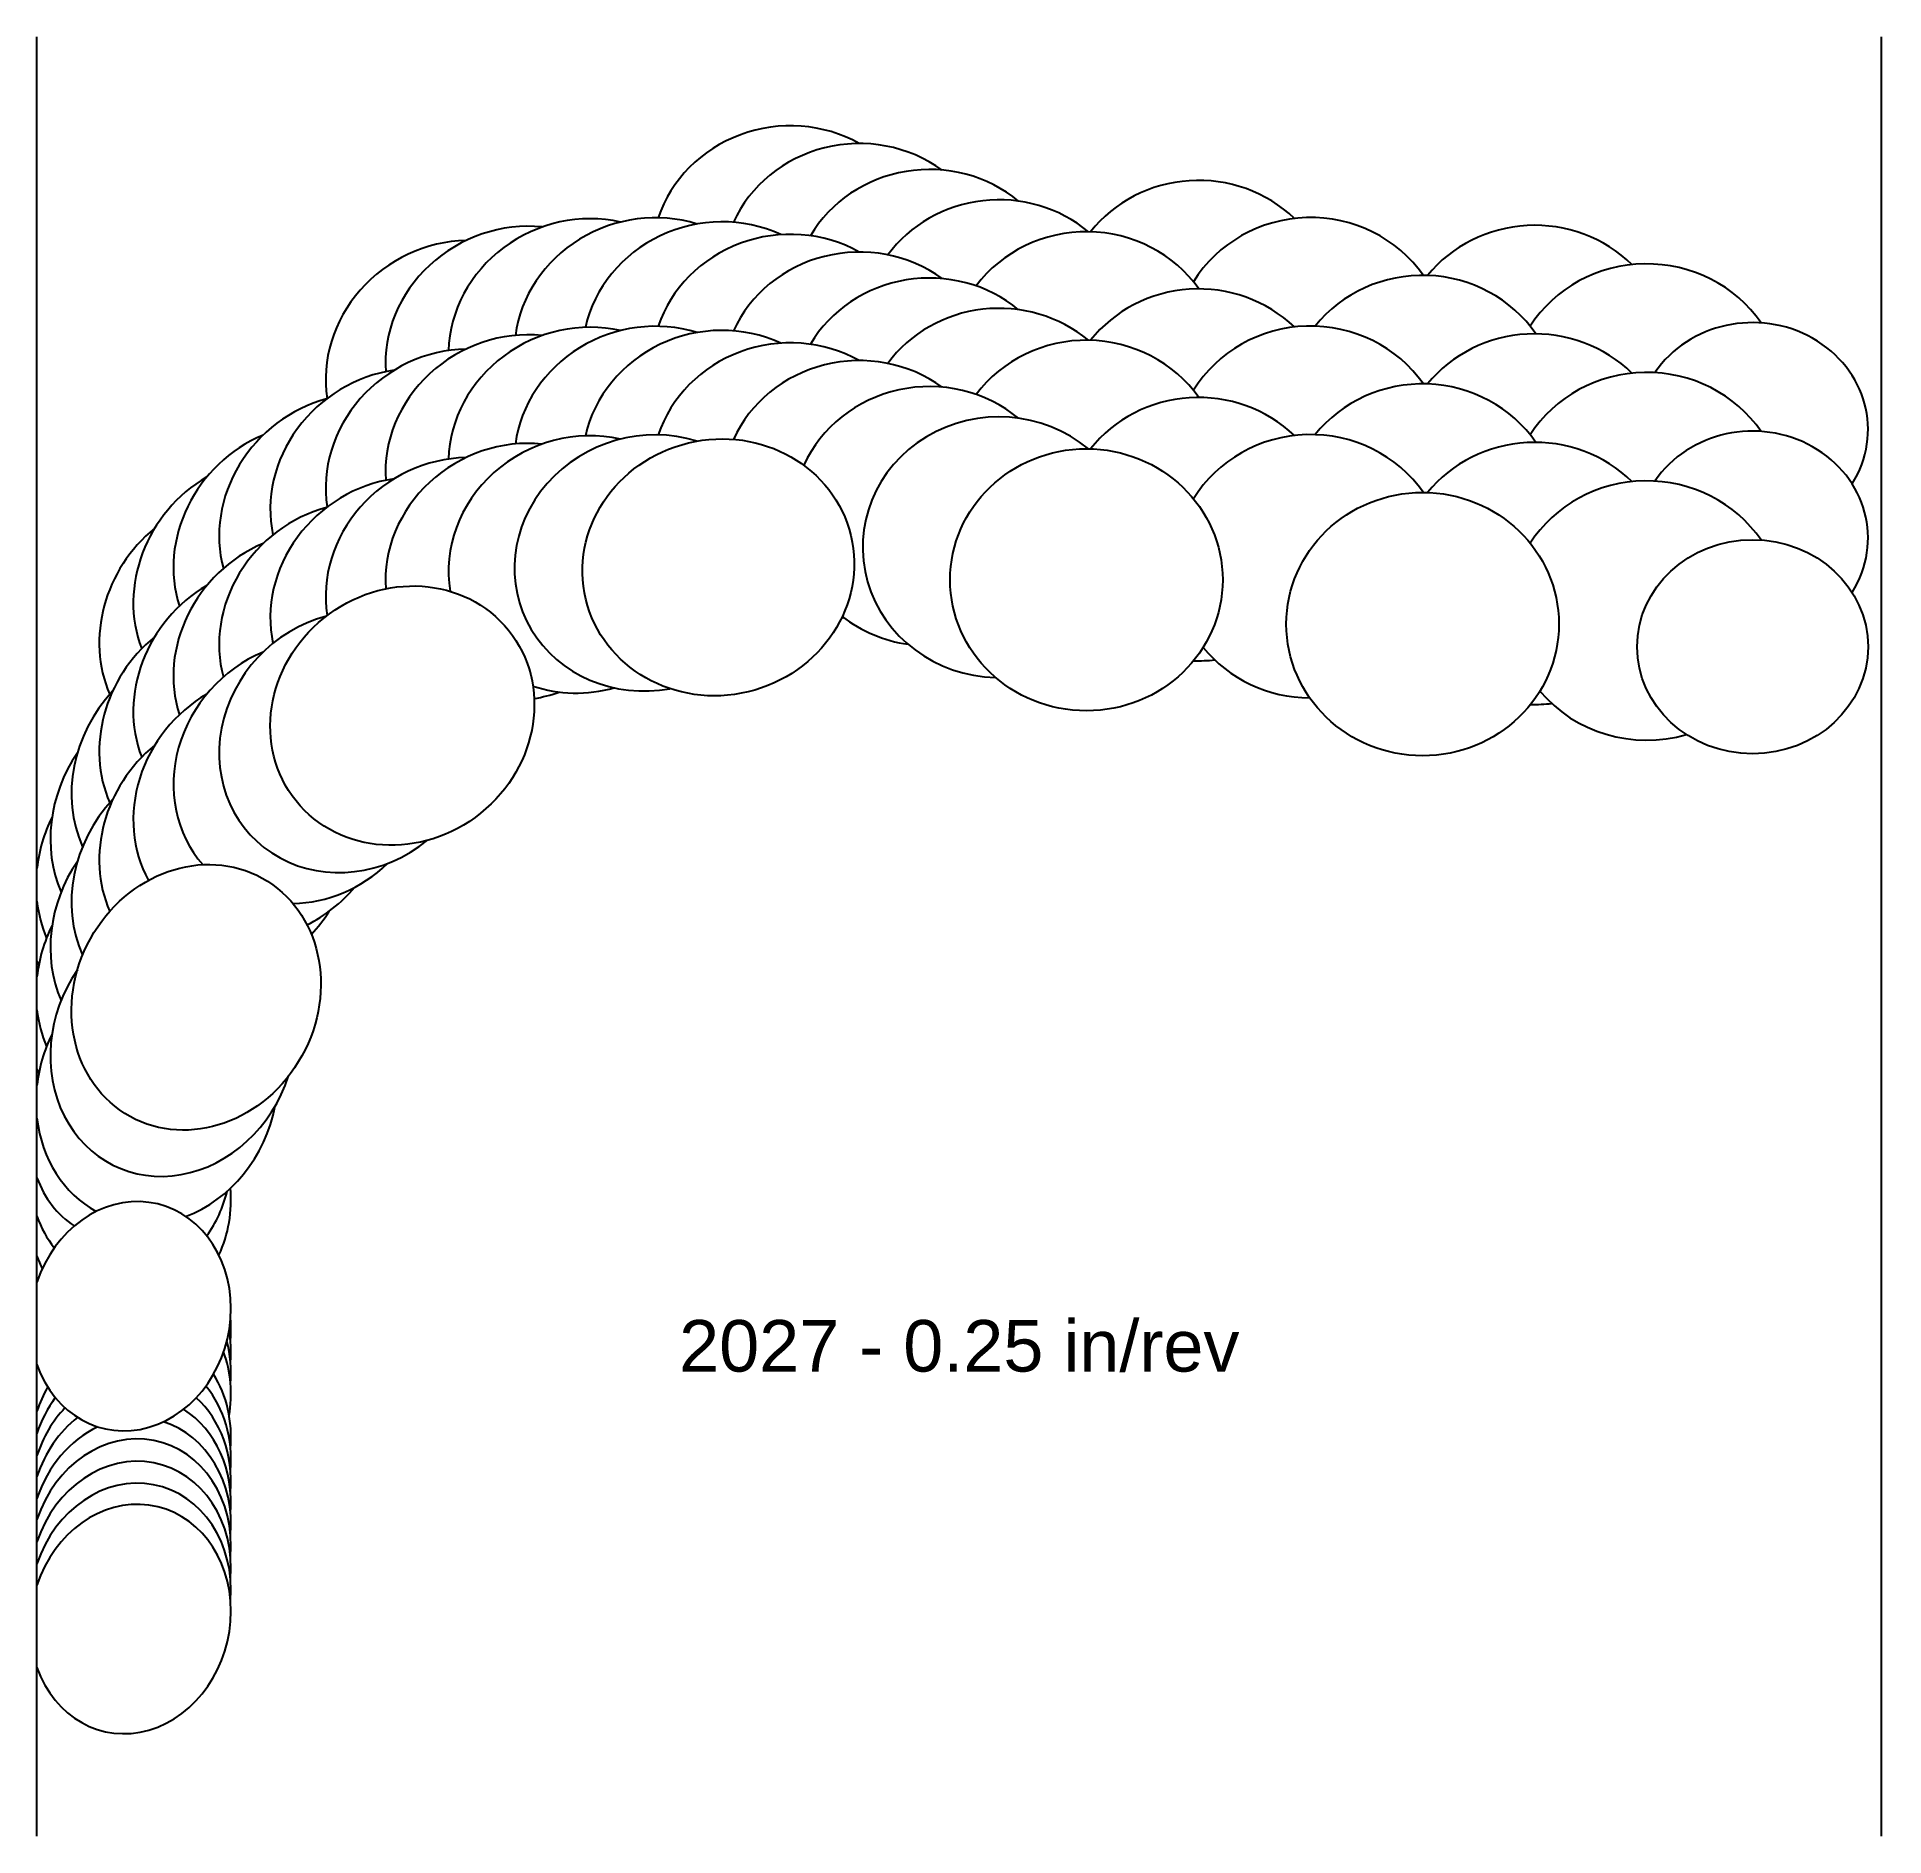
# Model space of a CAD drawing. Header units: inches. Extents: x -4.25 to 0.01, y -3.02 to 1.13.
import ezdxf
from ezdxf.enums import TextEntityAlignment as Align

# ---------------------------------------------------------------- set-up
doc = ezdxf.new("R2010")
doc.units = ezdxf.units.IN
doc.header["$MEASUREMENT"] = 0
for name, color, linetype, true_color in [('Blade_1', 30, 'Continuous', 0xff7f00), ('Blade_2', 7, 'Continuous', 0xcccc00), ('Blade_3', 7, 'Continuous', 0x00cc00), ('Blade_4', 7, 'Continuous', 0x00cccc), ('Blade_5', 7, 'Continuous', 0x0066cc)]:
    doc.layers.add(name, color=color, linetype=linetype, true_color=true_color)
doc.layers.add('Gage_Line', color=7, linetype='Continuous')
doc.styles.get("Standard").update_dxf_attribs({"font": 'arial.ttf'})

msp = doc.modelspace()

# ---------------------------------------------------------------- linework, layer by layer
at = {"layer": 'Blade_1'}
for centre, major_axis, ratio, start_param, end_param in [((-2.6802, 0.4053), (0.3053, 0.0732), 0.939148, 0.870447, 2.711275), ((-1.8321, 0.3766), (0.314, 0), 0.961262, 6.881768, 8.797237), ((-1.0575, 0.2746), (0.314, 0), 0.965926, 6.872615, 8.763125), ((-0.2973, 0.2224), (0.266, 0), 0.927184, 5.751682, 8.862354), ((-2.6802, 0.1553), (0.3053, 0.0732), 0.939148, 0.870447, 2.711275), ((-1.8321, 0.1266), (0.314, 0), 0.961262, 6.881768, 8.797237), ((-3.4083, 0.0638), (0.2448, 0.1966), 0.918206, 0.997893, 2.707366), ((-1.0575, 0.0246), (0.314, 0), 0.965926, 6.872615, 8.763125), ((-0.2973, -0.0276), (0.266, 0), 0.927184, 5.751682, 8.862354), ((-3.4083, -0.1862), (0.2448, 0.1966), 0.918206, 0.997893, 2.707366), ((-3.8832, -0.5852), (0.1522, 0.2746), 0.887023, 1.292363, 2.552324), ((-3.8832, -0.8352), (0.1522, 0.2746), 0.887023, 1.292363, 2.552324), ((-4.0342, -1.5698), (0.0617, 0.2587), 0.861515, 4.488395, 5.085453), ((-4.0342, -1.8198), (0.0617, 0.2587), 0.861515, 2.20925, 7.755877), ((-4.0342, -1.5698), (0.0617, 0.2587), 0.861515, 2.20925, 2.33514), ((-4.0342, -2.0173), (0.0617, 0.2587), 0.861515, 4.793189, 5.366638), ((-4.0342, -2.0173), (0.0617, 0.2587), 0.861515, 7.740082, 7.755877), ((-4.0342, -2.2673), (0.0617, 0.2587), 0.861515, 4.886449, 5.996655), ((-4.0342, -2.2673), (0.0617, 0.2587), 0.861515, 7.110064, 7.755877), ((-4.0342, -2.5173), (0.0617, 0.2587), 0.861515, 2.20925, 7.755877)]:
    msp.add_ellipse(centre, major_axis=major_axis, ratio=ratio, start_param=start_param, end_param=end_param, dxfattribs=at)
for centre, major_axis, ratio in [((-2.6802, -0.0947), (0.3053, 0.0732), 0.939148), ((-1.8321, -0.1234), (0.314, 0), 0.961262), ((-1.0575, -0.2254), (0.314, 0), 0.965926), ((-0.2973, -0.2776), (0.266, 0), 0.927184), ((-3.4083, -0.4362), (0.2448, 0.1966), 0.918206), ((-3.8832, -1.0852), (0.1522, 0.2746), 0.887023)]:
    msp.add_ellipse(centre, major_axis=major_axis, ratio=ratio, dxfattribs=at)
at = {"layer": 'Blade_2'}
for centre, major_axis, ratio, start_param, end_param in [((-2.8381, 0.4155), (0.2974, 0.1007), 0.932755, 0.908345, 2.711674), ((-2.0335, 0.4517), (0.314, 0), 0.956305, 0.855422, 2.525867), ((-2.8381, 0.1655), (0.2974, 0.1007), 0.932755, 0.908345, 2.711674), ((-2.0335, 0.2017), (0.314, 0), 0.956305, 0.855422, 2.525867), ((-3.5284, 0.003), (0.2265, 0.2175), 0.917792, 1.030322, 2.674012), ((-2.0335, -0.0483), (0.314, 0), 0.956305, 0.855422, 4.687388), ((-2.8381, -0.0845), (0.2974, 0.1007), 0.932755, 0.908345, 4.556375), ((-3.5284, -0.247), (0.2265, 0.2175), 0.917792, 1.030322, 2.674012), ((-3.5284, -0.497), (0.2265, 0.2175), 0.917792, 1.030322, 4.622572), ((-3.9361, -0.6901), (0.132, 0.2849), 0.878779, 1.379756, 2.47673), ((-3.9361, -0.9401), (0.132, 0.2849), 0.878779, 1.379756, 2.47673), ((-3.9361, -1.1901), (0.132, 0.2849), 0.878779, 1.379756, 4.848602), ((-4.0342, -1.9686), (0.0617, 0.2587), 0.861515, 4.890154, 5.268883), ((-4.0342, -2.2186), (0.0617, 0.2587), 0.861515, 7.26587, 7.755877), ((-4.0342, -2.2186), (0.0617, 0.2587), 0.861515, 4.890154, 5.84085), ((-4.0342, -2.4686), (0.0617, 0.2587), 0.861515, 4.890154, 7.755877)]:
    msp.add_ellipse(centre, major_axis=major_axis, ratio=ratio, start_param=start_param, end_param=end_param, dxfattribs=at)
at = {"layer": 'Blade_3'}
for centre, major_axis, ratio, start_param, end_param in [((-2.1947, 0.5232), (0.3138, 0.0099), 0.951011, 0.823351, 2.597241), ((-2.9913, 0.4121), (0.2868, 0.1278), 0.932426, 0.895868, 2.720785), ((-1.3157, 0.4078), (0.314, 0), 0.965926, 6.878467, 8.886736), ((-0.5412, 0.3058), (0.314, 0), 0.951057, 6.858739, 8.879229), ((-2.1947, 0.2732), (0.3138, 0.0099), 0.951011, 0.823351, 2.597241), ((-2.9913, 0.1621), (0.2868, 0.1278), 0.932426, 0.895868, 2.720785), ((-1.3157, 0.1578), (0.314, 0), 0.965926, 6.878467, 8.886736), ((-0.5412, 0.0558), (0.314, 0), 0.951057, 6.858739, 8.879229), ((-2.1947, 0.0232), (0.3138, 0.0099), 0.951011, 0.823351, 2.705154), ((-2.9913, -0.0879), (0.2868, 0.1278), 0.932426, 0.895868, 2.906707), ((-1.3157, -0.0922), (0.314, 0), 0.965926, 6.878467, 8.886736), ((-3.6369, -0.0672), (0.2091, 0.2343), 0.910461, 1.088227, 2.650902), ((-0.5412, -0.1942), (0.314, 0), 0.951057, 6.858739, 8.879229), ((-3.6369, -0.3172), (0.2091, 0.2343), 0.910461, 1.088227, 2.650902), ((-2.1947, 0.0232), (0.3138, 0.0099), 0.951011, 3.99274, 4.528119), ((-3.6369, -0.5672), (0.2091, 0.2343), 0.910461, 1.088227, 3.033068), ((-1.3157, -0.0922), (0.314, 0), 0.965926, 3.805262, 4.706694), ((-2.9913, -0.0879), (0.2868, 0.1278), 0.932426, 3.93571, 4.551105), ((-0.5412, -0.1942), (0.314, 0), 0.951057, 3.812168, 5.008475), ((-3.9733, -0.7977), (0.112, 0.2933), 0.870326, 1.464727, 1.861288), ((-3.6369, -0.5672), (0.2091, 0.2343), 0.910461, 3.838582, 4.626681), ((-3.9733, -0.7977), (0.112, 0.2933), 0.870326, 2.107484, 2.402594), ((-3.9733, -1.0477), (0.112, 0.2933), 0.870326, 1.464727, 1.861288), ((-3.9733, -1.0477), (0.112, 0.2933), 0.870326, 2.107484, 2.402594), ((-3.9733, -1.2977), (0.112, 0.2933), 0.870326, 1.464727, 1.861288), ((-3.9733, -1.2977), (0.112, 0.2933), 0.870326, 3.793126, 4.911667), ((-3.9733, -1.2977), (0.112, 0.2933), 0.870326, 2.107484, 3.029017), ((-4.0342, -1.9181), (0.0617, 0.2587), 0.861515, 4.886449, 5.170118), ((-4.0342, -2.1681), (0.0617, 0.2587), 0.861515, 4.886449, 5.70439), ((-4.0342, -2.1681), (0.0617, 0.2587), 0.861515, 7.40233, 7.755877), ((-4.0342, -2.4181), (0.0617, 0.2587), 0.861515, 4.886449, 7.755877)]:
    msp.add_ellipse(centre, major_axis=major_axis, ratio=ratio, start_param=start_param, end_param=end_param, dxfattribs=at)
at = {"layer": 'Blade_4'}
for centre, major_axis, ratio, start_param, end_param in [((-2.3569, 0.5847), (0.3135, 0.0173), 0.945366, 0.859671, 2.683735), ((-1.5739, 0.4934), (0.314, 0), 0.965926, 7.073851, 8.769083), ((-3.1384, 0.3947), (0.275, 0.1516), 0.925674, 0.928587, 2.73554), ((-0.7994, 0.3914), (0.314, 0), 0.961262, 7.058747, 8.759426), ((-2.3569, 0.3347), (0.3135, 0.0173), 0.945366, 0.859671, 2.683735), ((-1.5739, 0.2434), (0.314, 0), 0.965926, 7.073851, 8.769083), ((-3.1384, 0.1447), (0.275, 0.1516), 0.925674, 0.928587, 2.73554), ((-0.7994, 0.1414), (0.314, 0), 0.961262, 7.058747, 8.759426), ((-2.3569, 0.0847), (0.3135, 0.0173), 0.945366, 0.859671, 2.683735), ((-1.5739, -0.0066), (0.314, 0), 0.965926, 7.073851, 8.769083), ((-3.1384, -0.1053), (0.275, 0.1516), 0.925674, 0.928587, 2.73554), ((-0.7994, -0.1086), (0.314, 0), 0.961262, 7.058747, 8.759426), ((-3.7329, -0.1468), (0.1909, 0.2493), 0.902887, 1.143155, 2.638565), ((-3.7329, -0.3968), (0.1909, 0.2493), 0.902887, 1.143155, 2.638565), ((-2.3569, 0.0847), (0.3135, 0.0173), 0.945366, 4.53673, 4.552234), ((-1.5739, -0.0066), (0.314, 0), 0.965926, 4.676795, 4.831594), ((-3.1384, -0.1053), (0.275, 0.1516), 0.925674, 4.350583, 4.542132), ((-3.7329, -0.6468), (0.1909, 0.2493), 0.902887, 1.143155, 2.76684), ((-0.7994, -0.1086), (0.314, 0), 0.961262, 4.683025, 4.837284), ((-3.7329, -0.6468), (0.1909, 0.2493), 0.902887, 4.208883, 4.661275), ((-4.0342, -0.8824), (0.0792, 0.2539), 0.861515, 2.301304, 2.34553), ((-4.0342, -1.1324), (0.0792, 0.2539), 0.861515, 2.301304, 2.34553), ((-4.0342, -1.3824), (0.0792, 0.2539), 0.861515, 2.301304, 2.894884), ((-4.0342, -1.8665), (0.0617, 0.2587), 0.861515, 4.884596, 5.071325), ((-4.0342, -2.1165), (0.0617, 0.2587), 0.861515, 4.884596, 5.580509), ((-4.0342, -2.1165), (0.0617, 0.2587), 0.861515, 7.526211, 7.755877), ((-4.0342, -2.3665), (0.0617, 0.2587), 0.861515, 4.884596, 7.755877)]:
    msp.add_ellipse(centre, major_axis=major_axis, ratio=ratio, start_param=start_param, end_param=end_param, dxfattribs=at)
at = {"layer": 'Blade_5'}
for centre, major_axis, ratio, start_param, end_param in [((-2.5192, 0.6271), (0.3109, 0.044), 0.939375, 0.88925, 2.705797), ((-2.5192, 0.3771), (0.3109, 0.044), 0.939375, 0.88925, 2.705797), ((-3.2779, 0.36), (0.26, 0.1761), 0.925282, 0.957489, 2.731277), ((-2.5192, 0.1271), (0.3109, 0.044), 0.939375, 0.88925, 2.705797), ((-3.2779, 0.11), (0.26, 0.1761), 0.925282, 0.957489, 2.731277), ((-3.2779, -0.14), (0.26, 0.1761), 0.925282, 0.957489, 2.731277), ((-3.8152, -0.2381), (0.1716, 0.263), 0.895067, 1.225978, 2.611123), ((-3.8152, -0.4881), (0.1716, 0.263), 0.895067, 1.225978, 2.611123), ((-3.8152, -0.7381), (0.1716, 0.263), 0.895067, 1.225978, 2.611123), ((-3.8152, -0.7381), (0.1716, 0.263), 0.895067, 4.51618, 4.729971), ((-4.0342, -1.4771), (0.0631, 0.2584), 0.861515, 4.279595, 4.710318), ((-4.0342, -1.4771), (0.0631, 0.2584), 0.861515, 2.216266, 2.554529), ((-4.0342, -2.3179), (0.0617, 0.2587), 0.861515, 6.88666, 7.755877), ((-4.0342, -2.3179), (0.0617, 0.2587), 0.861515, 4.890154, 6.220059)]:
    msp.add_ellipse(centre, major_axis=major_axis, ratio=ratio, start_param=start_param, end_param=end_param, dxfattribs=at)
at = {"layer": 'Gage_Line'}
for p, q in [((-4.25, -3.0173), (-4.25, 1.1271)), ((0, -3.0173), (0, 1.1271))]:
    msp.add_line(p, q, dxfattribs=at)

# ---------------------------------------------------------------- texts
msp.add_text('2027 - 0.25 in/rev', height=0.11875).set_placement((-2.125, -1.888), align=Align.MIDDLE_CENTER)

doc.saveas('drawing.dxf')
